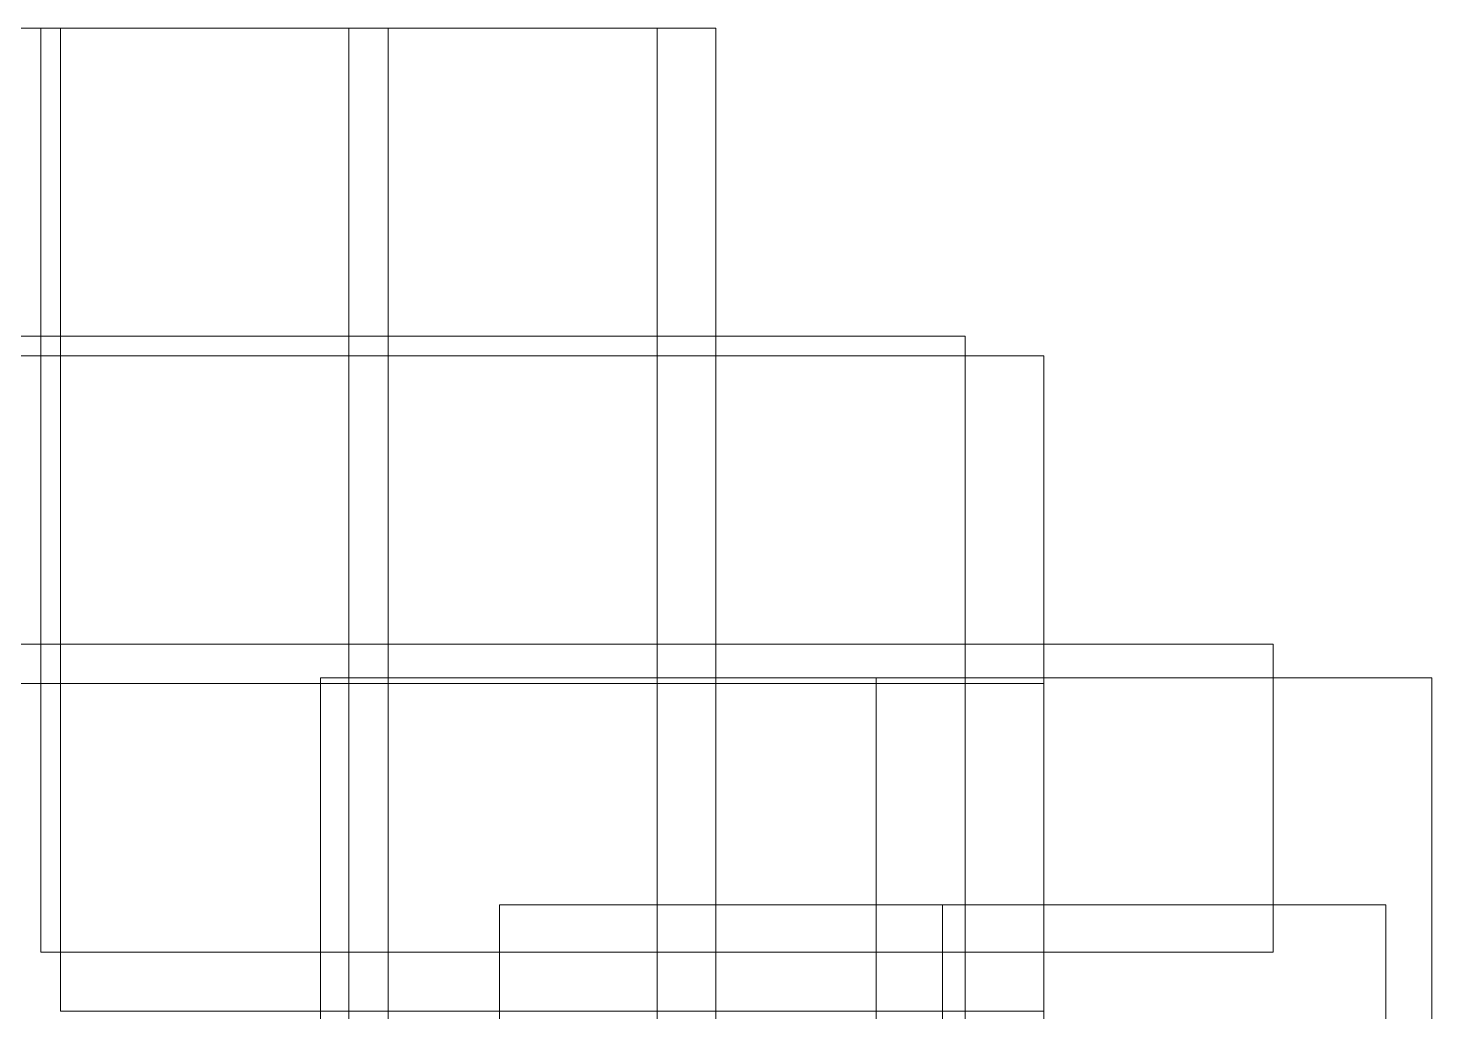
# Model space of a CAD drawing. Header units: metres. Extents: x 548334 to 554281, y 1836929 to 1842487.
# Drawn here: x 550553 to 552563, y 1840280 to 1841689 of the extents above; entities that cross this region are included whole.
import ezdxf

# ---------------------------------------------------------------- set-up
doc = ezdxf.new("R2010")
doc.units = ezdxf.units.M
doc.header["$MEASUREMENT"] = 0
doc.header["$XCLIPFRAME"] = 0
doc.layers.add('Level 1', color=7, linetype='Continuous', lineweight=0)
picture_1 = doc.add_image_def('image1.tif', size_in_pixel=(20000, 20000))
picture_2 = doc.add_image_def('image2.tif', size_in_pixel=(20000, 20000))
picture_3 = doc.add_image_def('image18.tif', size_in_pixel=(20000, 20000))
picture_4 = doc.add_image_def('image19.tif', size_in_pixel=(20000, 20000))
picture_5 = doc.add_image_def('image20.tif', size_in_pixel=(20000, 20000))
picture_6 = doc.add_image_def('image21.tif', size_in_pixel=(20000, 20000))
picture_7 = doc.add_image_def('image22.tif', size_in_pixel=(20000, 20000))
picture_8 = doc.add_image_def('image23.tif', size_in_pixel=(20000, 20000))
picture_9 = doc.add_image_def('image24.tif', size_in_pixel=(20000, 20000))
picture_10 = doc.add_image_def('image25.tif', size_in_pixel=(20000, 20000))
picture_11 = doc.add_image_def('image26.tif', size_in_pixel=(20000, 20000))
picture_12 = doc.add_image_def('image27.tif', size_in_pixel=(20000, 20000))
picture_13 = doc.add_image_def('image28.tif', size_in_pixel=(20000, 20000))
picture_14 = doc.add_image_def('image29.tif', size_in_pixel=(20000, 20000))
picture_15 = doc.add_image_def('image30.tif', size_in_pixel=(20000, 20000))
picture_16 = doc.add_image_def('image31.tif', size_in_pixel=(20000, 20000))
picture_17 = doc.add_image_def('image32.tif', size_in_pixel=(20000, 20000))
picture_18 = doc.add_image_def('image33.tif', size_in_pixel=(20000, 20000))
picture_19 = doc.add_image_def('image34.tif', size_in_pixel=(20000, 20000))
picture_20 = doc.add_image_def('image35.tif', size_in_pixel=(20000, 20000))
picture_21 = doc.add_image_def('image36.tif', size_in_pixel=(20000, 20000))
picture_22 = doc.add_image_def('image37.tif', size_in_pixel=(20000, 20000))
picture_23 = doc.add_image_def('image38.tif', size_in_pixel=(20000, 20000))
picture_24 = doc.add_image_def('image39.tif', size_in_pixel=(20000, 20000))
picture_25 = doc.add_image_def('image40.tif', size_in_pixel=(20000, 20000))
picture_26 = doc.add_image_def('image41.tif', size_in_pixel=(20000, 20000))
picture_27 = doc.add_image_def('image42.tif', size_in_pixel=(20000, 20000))
picture_28 = doc.add_image_def('image57.tif', size_in_pixel=(20000, 20000))
picture_29 = doc.add_image_def('image58.tif', size_in_pixel=(20000, 20000))

msp = doc.modelspace()

# ---------------------------------------------------------------- pictures from other files: only their frames are drawn
at = {"layer": 'Level 1', "color": 7, "linetype": 'Continuous', "lineweight": 0}
image = msp.add_image(picture_16, insert=(550129.624479, 1841219.23225), size_in_units=(469.268, 469.268), dxfattribs=at)
image.set_boundary_path([(-0.5, -0.5), (-0.5, 19999.5), (19999.5, 19999.5), (19999.5, -0.5), (-0.5, -0.5)])
image = msp.add_image(picture_3, insert=(550129.734885, 1841247.45319), size_in_units=(441.108, 441.108), dxfattribs=at)
image.set_boundary_path([(-0.5, -0.5), (-0.5, 19999.5), (19999.5, 19999.5), (19999.5, -0.5), (-0.5, -0.5)])
image = msp.add_image(picture_4, insert=(550570.842885, 1841247.45319), size_in_units=(441.108, 441.108), dxfattribs=at)
image.set_boundary_path([(-0.5, -0.5), (-0.5, 19999.5), (19999.5, 19999.5), (19999.5, -0.5), (-0.5, -0.5)])
image = msp.add_image(picture_17, insert=(550598.892479, 1841219.23225), size_in_units=(469.268, 469.268), dxfattribs=at)
image.set_boundary_path([(-0.5, -0.5), (-0.5, 19999.5), (19999.5, 19999.5), (19999.5, -0.5), (-0.5, -0.5)])
image = msp.add_image(picture_5, insert=(551011.950885, 1841247.45319), size_in_units=(441.108, 441.108), dxfattribs=at)
image.set_boundary_path([(-0.5, -0.5), (-0.5, 19999.5), (19999.5, 19999.5), (19999.5, -0.5), (-0.5, -0.5)])
image = msp.add_image(picture_18, insert=(551068.160479, 1841219.23225), size_in_units=(469.268, 469.268), dxfattribs=at)
image.set_boundary_path([(-0.5, -0.5), (-0.5, 19999.5), (19999.5, 19999.5), (19999.5, -0.5), (-0.5, -0.5)])
image = msp.add_image(picture_6, insert=(550129.734885, 1840806.34519), size_in_units=(441.108, 441.108), dxfattribs=at)
image.set_boundary_path([(-0.5, -0.5), (-0.5, 19999.5), (19999.5, 19999.5), (19999.5, -0.5), (-0.5, -0.5)])
image = msp.add_image(picture_7, insert=(550570.842885, 1840806.34519), size_in_units=(441.108, 441.108), dxfattribs=at)
image.set_boundary_path([(-0.5, -0.5), (-0.5, 19999.5), (19999.5, 19999.5), (19999.5, -0.5), (-0.5, -0.5)])
image = msp.add_image(picture_8, insert=(551011.950885, 1840806.34519), size_in_units=(441.108, 441.108), dxfattribs=at)
image.set_boundary_path([(-0.5, -0.5), (-0.5, 19999.5), (19999.5, 19999.5), (19999.5, -0.5), (-0.5, -0.5)])
image = msp.add_image(picture_9, insert=(551453.058885, 1840806.34519), size_in_units=(441.108, 441.108), dxfattribs=at)
image.set_boundary_path([(-0.5, -0.5), (-0.5, 19999.5), (19999.5, 19999.5), (19999.5, -0.5), (-0.5, -0.5)])
image = msp.add_image(picture_19, insert=(550129.624479, 1840749.96425), size_in_units=(469.268, 469.268), dxfattribs=at)
image.set_boundary_path([(-0.5, -0.5), (-0.5, 19999.5), (19999.5, 19999.5), (19999.5, -0.5), (-0.5, -0.5)])
image = msp.add_image(picture_20, insert=(550598.892479, 1840749.96425), size_in_units=(469.268, 469.268), dxfattribs=at)
image.set_boundary_path([(-0.5, -0.5), (-0.5, 19999.5), (19999.5, 19999.5), (19999.5, -0.5), (-0.5, -0.5)])
image = msp.add_image(picture_21, insert=(551068.160479, 1840749.96425), size_in_units=(469.268, 469.268), dxfattribs=at)
image.set_boundary_path([(-0.5, -0.5), (-0.5, 19999.5), (19999.5, 19999.5), (19999.5, -0.5), (-0.5, -0.5)])
image = msp.add_image(picture_22, insert=(551537.428479, 1840749.96425), size_in_units=(469.268, 469.268), dxfattribs=at)
image.set_boundary_path([(-0.5, -0.5), (-0.5, 19999.5), (19999.5, 19999.5), (19999.5, -0.5), (-0.5, -0.5)])
image = msp.add_image(picture_10, insert=(550570.842885, 1840365.23719), size_in_units=(441.108, 441.108), dxfattribs=at)
image.set_boundary_path([(-0.5, -0.5), (-0.5, 19999.5), (19999.5, 19999.5), (19999.5, -0.5), (-0.5, -0.5)])
image = msp.add_image(picture_11, insert=(551011.950885, 1840365.23719), size_in_units=(441.108, 441.108), dxfattribs=at)
image.set_boundary_path([(-0.5, -0.5), (-0.5, 19999.5), (19999.5, 19999.5), (19999.5, -0.5), (-0.5, -0.5)])
image = msp.add_image(picture_12, insert=(551453.058885, 1840365.23719), size_in_units=(441.108, 441.108), dxfattribs=at)
image.set_boundary_path([(-0.5, -0.5), (-0.5, 19999.5), (19999.5, 19999.5), (19999.5, -0.5), (-0.5, -0.5)])
image = msp.add_image(picture_13, insert=(551894.166885, 1840365.23719), size_in_units=(441.108, 441.108), dxfattribs=at)
image.set_boundary_path([(-0.5, -0.5), (-0.5, 19999.5), (19999.5, 19999.5), (19999.5, -0.5), (-0.5, -0.5)])
image = msp.add_image(picture_28, insert=(550971.295944, 1839962.428817), size_in_units=(795.628, 795.628), dxfattribs=at)
image.set_boundary_path([(-0.5, -0.5), (-0.5, 19999.5), (19999.5, 19999.5), (19999.5, -0.5), (-0.5, -0.5)])
image = msp.add_image(picture_29, insert=(551766.923944, 1839962.428817), size_in_units=(795.628, 795.628), dxfattribs=at)
image.set_boundary_path([(-0.5, -0.5), (-0.5, 19999.5), (19999.5, 19999.5), (19999.5, -0.5), (-0.5, -0.5)])
image = msp.add_image(picture_23, insert=(550598.892479, 1840280.69625), size_in_units=(469.268, 469.268), dxfattribs=at)
image.set_boundary_path([(-0.5, -0.5), (-0.5, 19999.5), (19999.5, 19999.5), (19999.5, -0.5), (-0.5, -0.5)])
image = msp.add_image(picture_24, insert=(551068.160479, 1840280.69625), size_in_units=(469.268, 469.268), dxfattribs=at)
image.set_boundary_path([(-0.5, -0.5), (-0.5, 19999.5), (19999.5, 19999.5), (19999.5, -0.5), (-0.5, -0.5)])
image = msp.add_image(picture_25, insert=(551537.428479, 1840280.69625), size_in_units=(469.268, 469.268), dxfattribs=at)
image.set_boundary_path([(-0.5, -0.5), (-0.5, 19999.5), (19999.5, 19999.5), (19999.5, -0.5), (-0.5, -0.5)])
image = msp.add_image(picture_1, insert=(551227.400399, 1839798.535738), size_in_units=(634.464, 634.464), dxfattribs=at)
image.set_boundary_path([(-0.5, -0.5), (-0.5, 19999.5), (19999.5, 19999.5), (19999.5, -0.5), (-0.5, -0.5)])
image = msp.add_image(picture_2, insert=(551861.864399, 1839798.535738), size_in_units=(634.464, 634.464), dxfattribs=at)
image.set_boundary_path([(-0.5, -0.5), (-0.5, 19999.5), (19999.5, 19999.5), (19999.5, -0.5), (-0.5, -0.5)])
image = msp.add_image(picture_14, insert=(551011.950885, 1839924.12919), size_in_units=(441.108, 441.108), dxfattribs=at)
image.set_boundary_path([(-0.5, -0.5), (-0.5, 19999.5), (19999.5, 19999.5), (19999.5, -0.5), (-0.5, -0.5)])
image = msp.add_image(picture_15, insert=(551453.058885, 1839924.12919), size_in_units=(441.108, 441.108), dxfattribs=at)
image.set_boundary_path([(-0.5, -0.5), (-0.5, 19999.5), (19999.5, 19999.5), (19999.5, -0.5), (-0.5, -0.5)])
image = msp.add_image(picture_26, insert=(551068.160479, 1839811.42825), size_in_units=(469.268, 469.268), dxfattribs=at)
image.set_boundary_path([(-0.5, -0.5), (-0.5, 19999.5), (19999.5, 19999.5), (19999.5, -0.5), (-0.5, -0.5)])
image = msp.add_image(picture_27, insert=(551537.428479, 1839811.42825), size_in_units=(469.268, 469.268), dxfattribs=at)
image.set_boundary_path([(-0.5, -0.5), (-0.5, 19999.5), (19999.5, 19999.5), (19999.5, -0.5), (-0.5, -0.5)])

doc.saveas('drawing.dxf')
